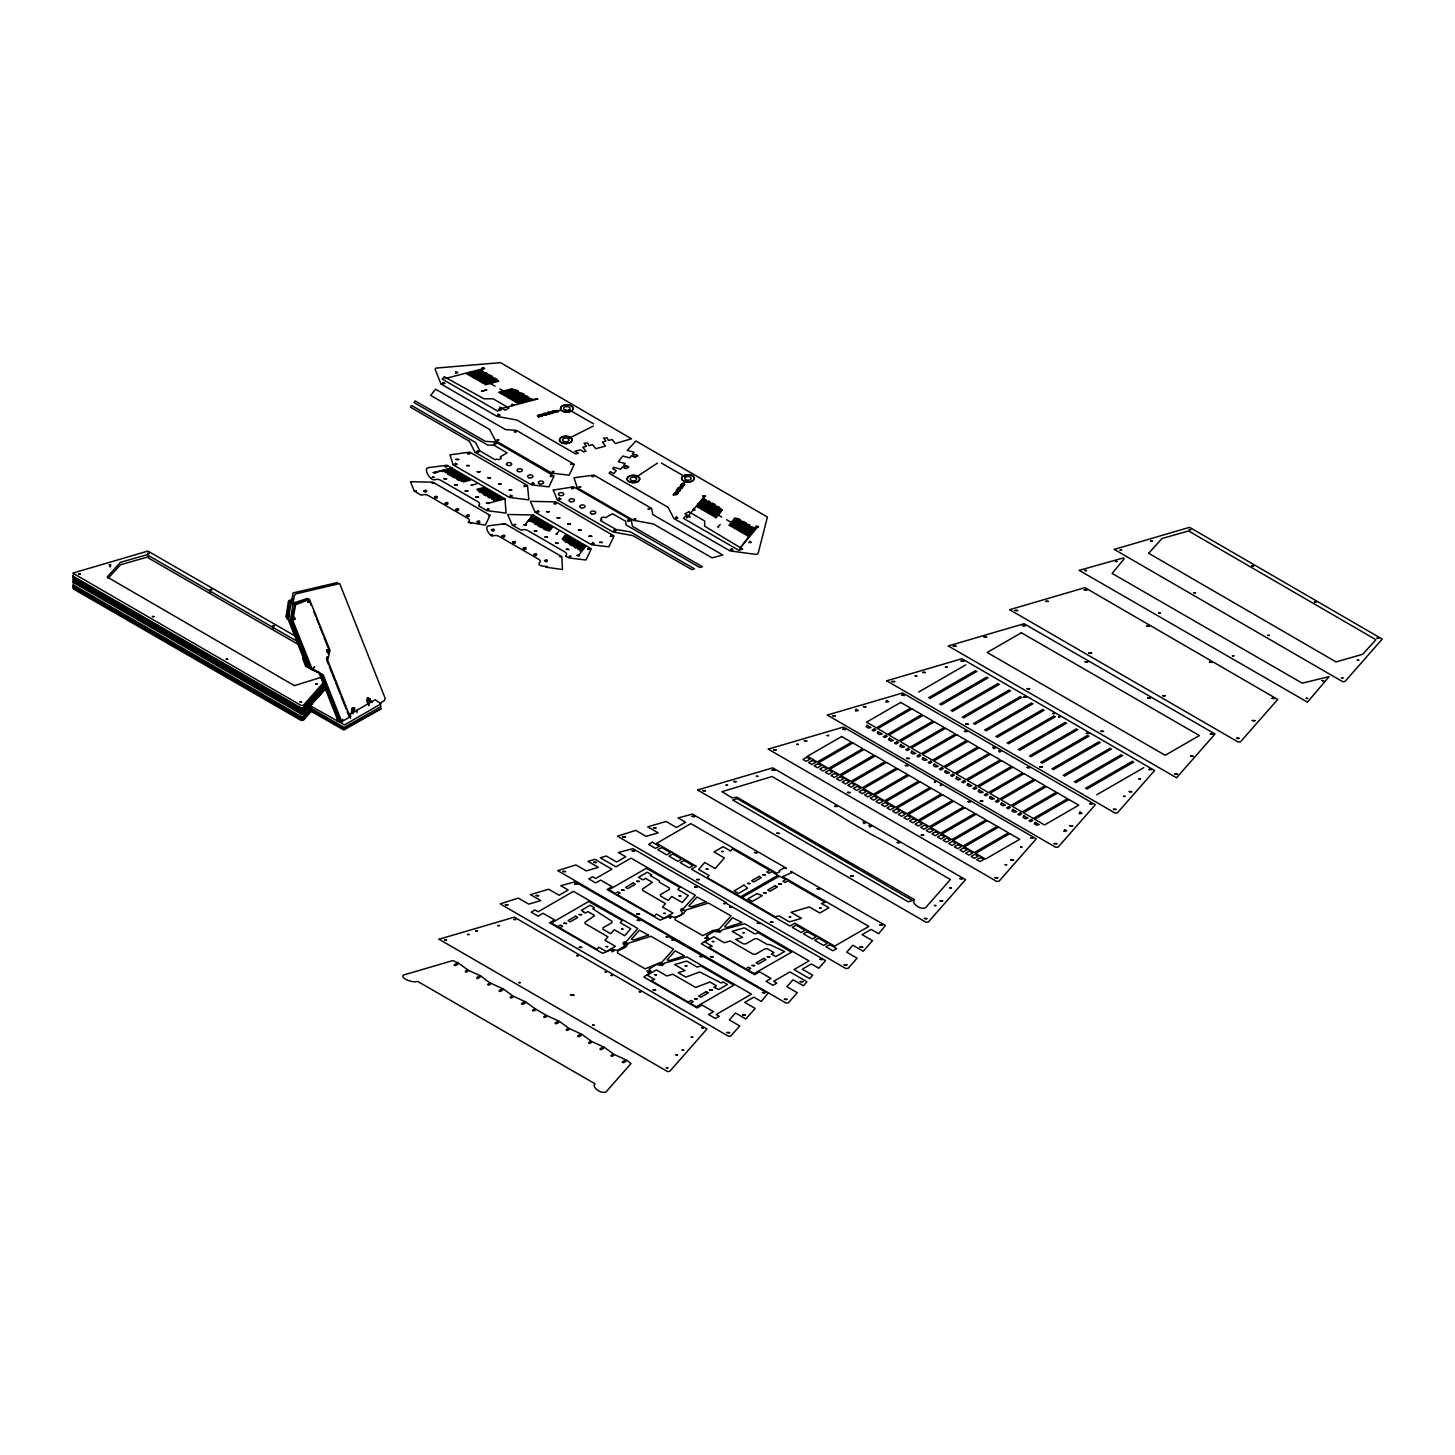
<?xml version="1.0" encoding="UTF-8"?>
<svg xmlns="http://www.w3.org/2000/svg" width="1455" height="1455" viewBox="0 0 1455 1455"><rect width="100%" height="100%" fill="white"/><g stroke="black" fill="none" stroke-linecap="round" stroke-linejoin="round"><path stroke-width="1.5" d="M73.241 575.125L72.859 576.889M484.988 979.506L490.608 983.107C484.606 984.198 489.426 986.726 491.062 983.38L503.066 988.854C495.955 990.655 499.847 993.492 503.539 989.127L513.015 996.057C507.14 997.221 511.942 999.494 513.488 996.329L525.491 1001.804C518.125 1003.786 522.6 1006.314 525.946 1002.077L535.44 1009.006C529.511 1010.061 534.185 1012.662 535.913 1009.279L546.644 1015.481C540.842 1016.499 545.17 1019.173 547.116 1015.736L559.12 1021.228C551.863 1023.12 556.083 1025.648 559.575 1021.483L569.069 1028.412C563.249 1029.449 567.741 1032.122 569.542 1028.685L581.527 1034.159C574.288 1036.051 578.563 1038.706 582 1034.432L591.494 1041.362C585.783 1042.344 590.093 1045.036 591.949 1041.635L603.952 1047.109C596.696 1049.019 600.842 1051.601 604.425 1047.382L613.901 1054.311C608.117 1055.348 612.41 1058.003 614.374 1054.566L626.377 1060.058C618.957 1062.114 623.449 1064.478 626.85 1060.313L631.015 1063.55L606.026 1091.923C600.715 1094.233 591.367 1086.94 595.004 1083.775L417.603 981.361C413.275 983.398 399.616 978.251 403.472 975.05L452.832 960.573L458.234 962.974C450.923 964.901 455.16 967.466 458.689 963.246L468.183 970.176C463.363 970.358 465.4 974.286 468.656 970.43L480.641 975.923C474.457 977.16 476.276 980.87 481.114 976.178L485.097 979.142M288.836 617.738L288.89 612.919M310.533 668.3L305.623 666.081L302.786 658.951L303.895 656.987L302.967 658.388M538.423 416.639L537.422 415.639L539.023 414.839L540.623 416.148L538.15 416.53L539.769 416.567M482.624 368.57L484.024 368.424L445.139 378.591M535.822 399.288L537.222 399.143L498.338 409.31M649.221 969.048L656.387 964.592L662.462 965.374L664.789 963.028L686.869 956.917L751.489 994.129L716.151 1014.535L719.261 1016.317L715.46 1018.518L708.549 1014.535L713.496 1011.68L702.038 1005.078L697.109 1007.933L643.801 976.996L650.149 972.613A2.692 1.564 0 0 0 649.949 970.249L649.221 969.576M706.766 935.838L713.932 931.364L720.007 932.146L722.335 929.8L744.742 923.798L809.035 960.918L793.994 969.594L809.671 978.651L812.708 975.214L802.269 969.194L811.363 963.938L818.819 968.248L825.549 960.591L726.463 903.537M673.829 494.518L674.411 493.863M537.495 415.839L539.805 415.002L539.914 416.53M287.199 616.793L306.769 666.736L316.553 671.064M555.828 534.003L557.12 534.349M286.053 616.138L288.472 601.552L292.073 599.296M288.417 617.502L293.128 592.913L337.687 582.509M72.859 576.144L73.223 578.526L301.112 710.095L303.495 709.822L323.883 686.669M684.323 483.915C686.396 485.57 680.358 485.188 681.595 484.697C688.815 485.897 678.667 482.933 683.705 483.533M289.581 602.661L290.909 600.879M290.727 603.316L291.728 601.697M544.315 414.839L544.952 413.129L542.679 413.729L543.952 415.33L546.225 414.73L544.334 414.784M288.363 601.952L289.691 600.169M292.855 604.553L294.165 602.752L307.714 598.423M326.557 658.66L327.139 656.66M328.012 653.659L328.303 652.658M288.799 615.611L288.727 616.32M681.686 484.169L682.595 483.878M681.558 485.825L682.286 486.225M529.547 521.545L532.257 518.125M534.44 517.543L531.221 521.618M535.895 517.871L532.366 522.327M534.44 524.036L538.223 519.199M537.168 524.928L540.605 520.581M541.787 521.254L538.023 526.019M539.205 526.692L542.97 521.945M544.152 522.618L540.314 527.474M541.824 527.729L545.316 523.309M546.498 523.982L543.115 528.238M548.862 525.346L545.116 530.057M546.589 530.366L550.026 526.019M547.917 530.857L551.172 526.674M549.335 531.221L552.391 527.383M556.847 533.567L558.738 531.439M562.176 538.968L565.413 534.894M563.121 539.951L566.595 535.586M564.14 540.824L567.759 536.258M570.124 537.623L566.195 542.57M568.796 543.624L572.47 538.968M573.652 539.66L569.633 544.734M570.887 545.316L574.834 540.332M572.051 545.989L575.962 540.987M573.561 546.262L577.18 541.697M578.363 542.369L574.398 547.371M579.545 543.061L575.543 548.099M577.199 548.171L580.709 543.733M579.381 549.754L583.073 545.098M584.255 545.77L580.072 551.045M586.256 545.625L578.363 555.592M679.558 488.698L677.084 489.244L680.231 490.299L677.248 490.044L680.34 490.862L678.266 489.116L680.631 489.026M680.504 488.953L678.194 487.843L679.812 488.716L677.557 488.88M673.956 494.609L673.01 494.882L676.43 494.791M681.067 485.624L681.722 486.879L683.559 485.806L680.467 484.988L680.922 485.897M680.831 487.334L681.704 488.68L682.741 487.37L679.958 486.625L678.921 487.934L680.431 487.934M685.141 481.951L683.995 483.406M678.248 491.153L679.23 490.79L678.194 492.099L676.157 490.553M676.921 493.136L677.393 492.554C681.777 493.336 672.537 490.935 676.975 492.427L676.502 493.027C672.483 492.099 679.485 494.809 677.466 492.681M704.966 499.211L698.291 507.613M699.473 508.286L706.184 499.847M700.655 508.977L707.148 500.793M701.837 509.65L708.803 500.847M703.001 510.341L709.949 501.593M704.184 511.014L710.786 502.684M712.277 502.957L705.366 511.687M706.53 512.378L713.459 503.648M708.894 513.742L715.551 505.321M710.076 514.415L716.606 506.176M718.152 506.395L711.24 515.088M712.423 515.779L719.316 507.068M713.605 516.452L720.207 508.122M714.787 517.125L721.225 508.995M721.698 517.052L698.054 503.412M718.315 526.637L720.189 524.528M726.554 519.69L751.362 534.003M734.993 517.725L728.973 525.328M730.155 526.001L736.43 518.107M732.52 527.365L739.195 518.871M733.684 528.056L740.413 519.581M734.866 528.729L741.213 520.708M742.523 521.236L736.048 529.402M737.23 530.093L744.032 521.49M738.394 530.766L745.106 522.236M740.759 532.13L747.143 524M741.941 532.803L748.688 524.291M744.287 534.167L750.562 526.183M751.98 526.619L745.469 534.84M754.799 527.401L747.815 536.204M305.35 600.479L306.205 599.405M292.892 618.32L293.746 617.266M294.601 617.338C293.219 622.504 297.438 616.393 293.746 619.539L292.892 619.466M326.975 651.931L326.975 649.658M326.647 650.367L327.575 650.385L326.775 651.567M327.902 650.912C326.829 654.023 330.722 649.567 326.684 650.221M310.697 709.385L344.162 728.737L381.137 708.712L343.835 730.028L310.461 710.968L310.461 705.875L312.37 703.711M325.411 688.815L318.463 696.745L317.172 695.981M310.697 708.076L344.162 727.409L380.664 706.73L380.664 705.42M323.883 682.068L303.495 705.22L301.112 705.475L72.768 573.106L147.901 551.081L295.674 636.344M303.404 707.857L323.883 684.523M325.247 683.814L302.185 708.876M323.883 687.997L303.495 711.149L301.112 711.404L73.223 579.836L73.478 578.399M325.247 687.76L303.495 712.459L301.112 712.714L73.005 581.309L73.478 579.727M303.549 713.732L326.193 687.997M310.17 708.676L303.458 716.278L300.967 716.424L73.223 584.928L73.478 583.491M310.17 709.985L303.349 717.679L301.112 717.806L73.223 586.256L73.478 584.819M303.458 718.915L310.333 711.113M311.679 710.895L303.495 720.189L301.04 720.407L73.223 588.875L73.478 587.438M1176.549 777.734L1215.052 733.993L1024.047 623.722L948.278 645.947M1307.499 702.147L1329.088 676.611L1302.243 683.177L1112.129 573.434L1124.042 559.047L1123.533 557.92L1079.21 570.342M108.125 578.308L120.529 564.74L147.064 557.192L298.966 644.874M322.173 677.012L294.401 685.651L107.161 576.998L120.474 562.303L147.064 554.737L297.02 641.291M718.552 527.456L717.879 526.819M570.505 994.511L573.87 995.02M573.852 995.347L570.505 994.802M779.207 870.763L783.99 867.998L786.428 868.526M779.789 871.727L776.661 873.145L690.816 823.603L656.623 843.336L696.327 866.271L691.398 869.126L789.992 926.053L794.939 923.198L834.643 946.132L868.853 926.38L782.99 876.801M782.954 876.474L791.938 872.6M790.811 871.309L885.368 925.471L878.638 933.728L871.163 929.418L862.088 934.656L872.509 940.676L863.215 951.243L852.812 945.241L846.719 952.207L857.104 958.19L848.01 968.43L845.773 968.484L617.484 836.207L635.726 830.387L646.093 836.37L658.169 832.842L647.766 826.84L666.063 821.475L676.484 827.495L685.56 822.257L678.103 817.946L692.398 814.073L786.428 868.235M482.805 391.359L481.496 391.122L482.624 390.795M472.329 485.406L471.002 485.224L472.129 484.861M555.319 410.856L554.246 410.801M553.391 411.51L553.627 410.619L555.046 412.402L553.718 411.929M553.246 411.092L554.919 412.383M318.59 671.428L317.681 671.755M272.74 627.814L272.812 628.869M659.279 963.101L645.092 968.83L617.648 953.08C615.847 949.06 626.887 949.169 627.214 944.604A2.619 1.51 0 0 0 628.305 943.258L650.912 936.256L673.519 949.151L661.679 962.483A2.619 1.51 0 0 0 659.552 962.919M716.751 929.927L713.023 930.454L702.783 935.638L675.193 919.851C673.174 916.304 684.414 915.904 684.759 911.376A2.619 1.51 0 0 0 685.851 910.048L708.458 903.028L731.065 915.923L719.116 929.254A2.619 1.51 0 0 0 717.097 929.69M380.664 708.039L380.664 706.73M635.544 477.549L657.442 463.127M210.211 591.621L210.211 592.712M557.138 411.783L558.556 411.71L556.519 410.437M367.388 697.909L369.952 698.891L369.388 700.983L367.26 699.746L367.26 701.837L369.388 703.056L375.117 699.746L381.101 703.802L344.489 724.936L310.461 705.875M369.952 698.891L367.478 699.418L367.478 704.165L354.183 711.841L352.055 710.604L352.401 708.312M367.26 699.746L369.952 700.655M337.342 721.571L337.76 718.861M352.055 708.53L354.183 709.749L354.747 707.676L352.274 708.203L351.51 711.095M379.682 703.347L384.411 700.582L385.211 698.382L339.706 583.546L295.601 593.949L294.292 595.732L290.582 619.43L310.042 668.554L320.955 673.61L339.688 720.898M918.687 692.034L965.756 664.862M928.581 697.745L975.632 670.573M929.909 698.509L976.96 671.337M939.785 704.202L986.836 677.048M941.112 704.984L988.163 677.812M950.988 710.677L998.057 683.523M952.334 711.44L999.385 684.287M962.21 717.151L1009.261 689.979M963.537 717.915L1010.588 690.761M973.413 723.626L1020.464 696.454M974.741 724.39L1021.792 697.236M984.617 730.101L1031.686 702.929M985.963 730.865L1033.014 703.693M995.838 736.576L1042.889 709.403M997.166 737.339L1044.217 710.167M1007.042 743.05L1054.093 715.878M1008.37 743.814L1055.421 716.642M1018.264 749.507L1065.315 722.353M1019.591 750.289L1066.642 723.117M1029.467 755.982L1076.518 728.828M1030.795 756.745L1077.846 729.592M1040.671 762.456L1087.722 735.284M1041.998 763.22L1089.049 736.066M1051.892 768.931L1098.943 741.759M1053.22 769.695L1100.271 742.523M1063.096 775.406L1110.147 748.234M1064.423 776.17L1111.475 748.998M1074.299 781.881L1121.35 754.708M1075.627 782.644L1122.696 755.472M1085.521 788.337L1132.572 761.183M1086.849 789.119L1133.9 761.947M1096.724 794.812L1143.775 767.658M287.381 619.303L286.089 616.756M568.214 438.683L593.294 426.079M303.058 708.039L301.44 708.13M684.014 485.133L682.359 485.188M676.411 494.245L677.484 493.936M292.419 600.242L289.563 602.352L287.326 617.538M351.401 713.587L353.11 713.678M682.559 483.533L683.468 483.587M542.133 415.148L541.806 414.73M467.873 374.59L482.06 370.843M469.056 375.263L483.315 371.498M470.238 375.954L484.024 372.298M486.279 372.698L471.42 376.627M472.584 377.3L487.316 373.389M474.948 378.664L489.68 374.772M476.131 379.337L490.844 375.463M492.19 376.081L477.295 380.028M492.645 376.954L478.477 380.701M493.536 377.718L479.659 381.392M496.682 378.864L482.005 382.738M497.228 379.719L483.187 383.429M498.065 380.483L484.37 384.102M495.064 386.212L470.274 371.898M483.151 390.813L486.879 389.831L483.224 390.922M499.829 388.958L523.673 402.562M513.833 389.267L499.738 392.977M515.343 389.849L500.92 393.668M518.344 391.031L503.266 395.014M518.726 391.922L504.449 395.705M520.181 392.541L505.631 396.378M523.109 393.741L507.977 397.742M510.341 399.107L524.764 395.287M511.523 399.779L526.637 395.76M512.687 400.452L527.947 396.433M513.87 401.144L528.056 397.397M529.693 397.943L515.052 401.816M517.398 403.181L533.003 399.034M541.496 414.384L540.405 414.62L541.697 416.385L543.188 414.911L540.278 414.602L541.787 416.257M544.843 413.656L543.552 413.893L545.279 414.22M546.152 413.275L546.662 415.075L546.425 413.82L549.081 414.439L547.662 412.656L548.044 414.093L546.152 413.329L547.662 413.838M551.481 411.856L549.208 412.456L552.009 413.656L551.063 412.474M558.156 410.765L560.666 410.092M544.024 415.202L545.88 414.711M451.832 468.019L434.572 472.566L451.959 468.092M442.484 471.602L451.614 469.201M444.721 472.002L452.741 469.856M445.83 472.711L453.96 470.547M447.467 473.257L455.142 471.238M447.576 474.221L456.324 471.911M450.759 475.367L458.634 473.257M451.232 476.24L459.853 473.948M452.414 476.913L461.035 474.639M453.414 477.64L462.199 475.312M455.324 478.131L463.381 476.003M457.161 479.623L465.709 477.331M458.361 480.296L466.91 478.04M460.18 480.805L468.092 478.713M461.69 481.405L469.274 479.386M463.399 481.932L470.456 480.077M472.657 484.897L476.476 484.006M476.822 489.353L483.424 487.57M477.458 490.171L484.642 488.262M478.295 490.935L485.825 488.953M478.84 491.79L487.007 489.626M480.005 492.463L488.189 490.317M481.969 492.936L489.317 490.972M490.535 491.663L482.878 493.7M483.315 494.573L491.717 492.354M485.843 495.882L494.063 493.718M487.716 496.373L495.246 494.391M488.171 497.246L496.391 495.046M489.244 497.956L497.592 495.755M491.499 498.356L498.774 496.428M493.572 500.775L499.502 499.211M478.713 505.94L487.025 510.65L506.067 513.106L505.012 498.829L487.843 503.394M538.441 415.021L540.46 415.457M556.028 410.71L554.1 410.728L556.137 412.256M149.083 556.738L147.61 556.574M109.598 566.704L110.653 566.704M539.496 416.676L538.623 416.73M315.426 670.409L311.115 668.573M301.531 708.821L73.096 577.035M674.229 493.572L677.775 493.318M635.126 454.542L637.072 455.051M634.78 454.96L632.47 454.342L634.144 452.232L627.196 450.395L635.871 441.01L767.44 517.052L758.037 553.664L756.418 554.464L730.064 550.918L674.101 518.617M636.744 455.47L637.745 455.742L635.617 456.888M633.671 456.379L631.343 455.761L629.669 457.87L622.74 456.033L618.266 461.69L625.195 463.508L623.522 465.636L625.832 466.237M633.325 456.797L635.289 457.307M626.177 465.818L628.124 466.346M627.796 466.764L628.796 467.019L626.668 468.164M624.722 467.655L622.394 467.037L620.721 469.165L613.792 467.328L612.755 468.637L616.229 470.656L613.846 473.657L610.354 471.638L609.099 473.239L667.99 507.268M624.395 468.074L626.341 468.601M680.54 485.115L683.341 485.861M678.248 487.916L680.849 488.607M677.303 489.189L679.994 489.899M674.447 493.19L677.303 493.954M686.633 517.962L704.747 495.846L703.656 496.228M546.171 566.959C551.809 565.922 537.15 567.341 539.059 563.194A4.874 2.819 0 0 0 538.841 559.357L498.938 536.313A4.874 2.819 0 0 0 492.263 536.186C489.135 535.167 484.206 527.019 488.316 525.837L504.958 523.745L561.848 556.683L562.467 569.542L545.934 567.177M293.255 619.102L294.237 617.702M301.112 708.021L72.95 576.162M301.112 719.134L303.349 718.988L301.04 719.097L73.096 587.493M316.99 671.464L318.881 672.501L338.069 720.952M321.846 674.047L340.888 721.698M308.205 667.609L288.436 618.12M312.552 670.137L292.801 620.43L295.601 604.771L309.406 599.351L330.03 650.349L327.648 660.188L350.637 718.261M300.967 713.969L303.404 713.859L300.967 713.969L73.096 582.4M1079.446 570.524L1307.208 702.001M569.105 409.801L593.44 423.787M661.334 463.036L685.669 477.04M522.054 392.996L506.813 397.051M749.871 524.891L743.105 533.494M495.482 378.154L480.841 382.065M753.09 527.328L746.651 535.531M498.665 381.283L485.552 384.793M512.087 388.703L498.556 392.304M948.514 646.111L1176.258 777.607M568.905 536.913L565.031 541.878M500.484 497.937L493.463 499.811M565.74 556.192L569.051 557.974L585.929 559.993L591.348 548.826L533.148 514.997L525 524.837L533.021 514.961L507.65 514.506L512.324 525.2M791.938 872.291L790.811 871.6M293.455 617.829L294.601 618.484M726.627 902.755L632.925 848.683L618.302 852.485L625.759 856.795L616.665 862.033L606.244 856.013L600.278 857.759L615.956 866.816L631.015 858.123L695.363 895.316L683.395 908.629A2.619 1.51 0 0 0 680.758 909.63A2.619 1.51 0 0 0 681.704 911.376C684.65 914.904 674.356 918.341 672.319 916.777A2.619 1.51 0 0 0 668.354 916.595L660.152 920.142L607.117 889.532L612.064 886.677L600.606 880.057L595.677 882.912L588.784 878.929L592.567 876.747L595.677 878.529L611.9 869.162L594.895 859.341L587.966 861.378L598.351 867.38L586.292 870.908L575.907 864.907L557.702 870.636L786.027 1003.059L788.374 1002.841L797.285 992.728L786.9 986.726L793.011 979.761L803.415 985.763L806.943 981.761L789.938 971.94L773.696 981.307L776.806 983.107L773.005 985.29L766.094 981.307L771.041 978.469L759.583 971.849L754.654 974.704L701.346 943.768L707.694 939.403A2.692 1.564 0 0 0 707.494 937.02L706.766 936.293M367.26 698L369.388 699.218M370.898 700.655L372.225 702.201M352.619 708.203L354.747 709.422M651.986 882.13L645.493 878.384L642.928 879.857L638.509 877.31L647.257 872.254L651.676 874.801L650.33 875.583L659.261 880.73L659.261 882.148L669.446 888.023L669.446 889.423L660.479 894.607L660.479 896.007L668.245 900.481L671.755 896.462L682.195 902.5L688.306 895.534L677.866 889.496L679.758 887.332L646.384 868.271L609.099 889.696L615.101 893.461L617.993 891.788L620.121 893.024L617.229 894.68L654.477 916.195L656.387 914.013L663.844 918.323L672.938 913.067L662.498 907.047L665.517 903.591L642.601 890.369L642.601 888.95L651.986 882.621M337.342 719.116L341.743 721.644L350.873 716.387L348.582 715.06L352.274 712.932C350.528 707.839 355.82 713.823 351.055 712.204M669.082 935.983L575.034 881.821L560.757 885.695L568.214 890.005L559.12 895.262L548.699 889.241L530.42 894.607L540.805 900.609L528.747 904.137L518.362 898.135L500.156 903.864L728.355 1036.196L730.646 1036.196L739.74 1025.939L729.355 1019.955L735.466 1012.989L745.869 1018.991L755.163 1008.424L744.724 1002.404L753.817 997.166L761.274 1001.476L768.04 993.292L668.918 936.747M594.44 915.359L587.947 911.594L585.383 913.085L583.255 911.849M583.673 911.612L581.382 910.303L590.148 905.228L594.549 907.775L592.785 908.793L611.9 921.251L611.9 922.652L602.934 927.817L602.934 929.236L610.7 933.71L614.21 929.69L624.65 935.729L630.761 928.763L620.321 922.725L622.213 920.542L588.675 901.482L551.554 922.907L557.556 926.671L560.448 925.016L562.576 926.235L559.684 927.908L596.932 949.406L598.842 947.241L606.317 951.552L615.392 946.296L604.953 940.276L607.972 936.82L585.056 923.579L585.056 922.179L594.44 915.85M716.406 988.236L718.679 989.564L727.445 984.508L723.026 981.961L721.262 982.98L699.71 971.94L685.887 977.123L678.139 972.631L685.087 970.612L674.629 964.574L686.705 961.064L697.145 967.084L700.928 965.993L733.884 985.162L696.345 1006.715L690.307 1003.313L693.18 1001.64L691.052 1000.422L688.179 1002.077L650.931 980.579L654.695 979.488L647.239 975.177L656.314 969.921L666.772 975.959L672.737 974.213L695.654 987.454L709.913 982.016L716.424 985.781L713.859 987.254L715.987 988.491M414.493 491.263L421.386 495.264A4.874 2.819 0 0 1 428.043 495.391L467.964 518.435A4.874 2.819 0 0 1 468.164 522.272L485.388 525.128L490.026 515.343L488.425 515.67L489.935 515.252L432.863 482.169L410.474 481.714L414.238 490.99M469.219 441.138L410.328 407.109L411.601 405.527L475.494 442.411L479.877 450.832L495.155 459.798L496.482 459.034A2.692 1.546 0 0 0 500.32 459.053A2.692 1.546 0 0 0 500.284 456.834L507.086 452.905L494.009 445.23L487.661 445.048L413.984 402.508L415.239 400.925L485.261 441.338L496.082 442.065L554.046 476.04L548.917 486.861L531.548 484.879L475.239 452.414M489.535 429.407L430.662 395.378L435.554 389.194L505.576 429.607L516.398 430.334L574.361 464.363L569.105 475.185L551.863 473.148L495.555 440.683M512.542 525.455L521.254 530.147A4.874 2.819 0 0 1 527.565 530.42L565.195 552.154A4.874 2.819 0 0 1 565.686 555.792M441.047 384.029L497.137 416.439L516.998 420.059L575.744 453.978L578.49 453.251L574.998 451.232L580.218 449.85L583.71 451.868L585.983 451.268L582.8 447.267L586.456 446.285L584.055 443.248L587.693 442.993L588.911 445.648L592.567 444.684L595.75 448.686L605.516 446.103L602.352 442.102L606.008 441.138L603.589 438.082L607.226 437.828L608.445 440.483L612.119 439.519L615.301 443.52L631.525 438.792L500.484 362.641L435.809 368.115L435.063 369.061L440.883 383.774M535.258 512.306L591.585 544.788L608.827 546.825L614.065 536.004L555.81 501.848L530.384 501.375L535.058 512.069M505.031 498.847L446.958 465.236L427.988 467.692C423.405 469.092 429.752 479.914 434.227 479.895A4.874 2.819 0 0 1 440.538 480.186L478.149 501.902A4.874 2.819 0 0 1 478.659 505.54M577.326 487.843L633.471 520.326L653.331 523.946L712.077 557.847L722.789 555.01L652.768 514.597L651.622 508.413L593.876 475.076L574.034 477.767L577.217 487.661M553.173 411.092L551.572 411.492L552.773 413.002L554.319 412.529M548.426 412.092L549.735 413.747L548.08 412.474M453.196 464.854L509.414 497.41L528.874 499.883L527.528 485.479L469.783 452.141L449.941 454.833L453.142 464.727M668.172 507.486L673.792 518.289M489.735 429.643L495.355 440.429M469.401 441.374L475.021 452.159M311.37 605.407L308.405 598.696L294.892 603.661L291.709 620.012L311.188 669.209L323.246 674.938L342.016 722.353M313.88 611.737L315.535 615.956M316.372 618.066L318.881 624.395M319.718 626.505L323.046 634.944M323.883 637.035L328.903 649.694M326.538 659.624L328.612 664.844M329.303 666.572L332.067 673.574M332.74 675.265L334.832 680.54M335.523 682.286L340.361 694.49M340.997 696.145L343.58 702.638M343.798 703.22L345.181 706.712M345.599 707.73L346.09 709.003M347.108 711.55L347.818 713.368M348.272 714.496L349.218 716.879M342.525 719.207L342.962 720.316M303.95 659.679L304.113 659.042A4.874 2.819 -60 0 0 305.041 657.642M369.388 700.983L369.388 703.056M367.824 697.673L367.824 699.418M357.039 710.186L357.039 712.659M354.183 709.749L354.183 711.841M288.472 615.774L288.472 616.92M630.779 475.676A6.311 3.638 0 0 1 639.727 479.095A6.366 3.674 0 0 1 630.415 482.223A6.366 3.674 0 0 1 629.742 475.985A6.311 3.638 0 0 0 630.433 482.205A6.311 3.638 0 0 0 639.727 479.095A6.366 3.674 0 0 0 630.743 475.639M570.978 442.065A6.366 3.674 0 0 1 560.175 441.665A6.366 3.674 0 0 1 565.595 436.264A6.366 3.674 0 0 1 571.56 441.483A6.311 3.638 0 0 0 565.595 436.282A6.311 3.638 0 0 0 560.211 441.647A6.311 3.638 0 0 0 570.924 442.047M423.896 491.081C427.37 494.573 427.661 487.898 423.914 490.99M434.536 497.228C438.046 500.702 438.446 493.954 434.554 497.137M445.175 503.375C448.267 506.958 449.504 500.138 445.194 503.285M455.815 509.523C458.907 513.088 460.089 506.285 455.833 509.414M466.455 515.652C470.001 519.108 470.329 512.415 466.473 515.561M477.095 521.799C481.059 525.164 480.368 518.58 477.113 521.708M553.282 490.099L557.229 499.774L613.082 532.021L632.943 535.64L691.743 569.578L694.508 568.85L630.615 531.966L616.029 529.438L600.479 520.617L601.806 519.853A2.692 1.546 0 0 1 601.77 517.634A2.692 1.546 0 0 1 605.607 517.653L612.428 513.724L625.723 521.272L626.032 524.928L699.728 567.468L702.474 566.759L632.452 526.328L631.215 520.072L573.634 486.843L553.282 490.099M72.75 586.874L73.478 586.129L72.768 586.765M72.75 581.782L72.768 581.673M439.064 939.275L667.59 1071.589L669.864 1071.226L707.003 1028.921L514.324 917.159L439.083 939.221M648.53 935.056L633.707 939.985L631.361 939.221L639.436 930.254L648.53 935.11M684.232 955.68L675.156 950.861L667.099 959.918L669.318 960.627L684.214 955.826M697.6 790.01L926.126 922.325L928.399 921.961L965.538 879.657L772.75 767.858L697.618 789.956M706.075 901.827L691.143 906.792L688.906 906.01L696.981 897.026L706.075 901.882M722.135 791.72L731.974 797.813L737.067 797.267L914.468 899.681C910.721 902.937 920.197 910.102 925.489 907.829L950.424 879.511C924.598 864.779 897.626 847.974 871.472 834.479L849.756 821.948C825.203 806.197 797.558 791.356 772.059 776.534L722.153 791.611M741.777 922.452L732.611 917.668L724.645 926.708L726.845 927.417L741.759 922.615M768.313 749.18L996.821 881.494L999.112 881.13L1036.251 838.826L843.464 727.045L768.313 749.125M827.386 715.078L1055.893 847.392L1058.185 847.028L1095.324 804.724L902.646 692.98L827.386 715.023M886.677 680.831L1115.203 813.163L1117.476 812.781L1154.615 770.495L961.937 658.733L886.695 680.794M1009.77 609.772L1238.278 742.105L1240.569 741.723L1277.708 699.437L1084.921 587.638L1009.788 609.663M1114.294 549.426L1342.801 681.758L1345.093 681.376L1382.232 639.091L1189.553 527.328L1114.294 549.372M702.638 495.828L705.42 495.937L702.656 495.755M755.854 526.546L758.619 526.655L755.854 526.455M624.832 945.823L617.866 950.206L614.847 950.042A2.619 1.51 0 0 0 610.809 949.824L602.606 953.352L549.572 922.743L554.519 919.906L543.061 913.285L538.132 916.141L531.239 912.158L535.04 909.957L538.132 911.758L573.47 891.351L637.817 928.526L625.977 941.858A2.619 1.51 0 0 0 623.213 942.858A2.619 1.51 0 0 0 624.159 944.604L624.832 945.823M307.878 602.134L309.006 601.206L307.878 602.134M313.498 667.863L314.589 666.899L313.498 667.863M757.946 526.601L739.649 548.644L756.582 526.437L757.946 526.601M78.606 573.925L80.225 573.979L78.606 573.925M109.325 564.831L110.926 564.922L109.38 564.686M147.755 553.427L149.356 553.537L147.792 553.337M152.429 616.556L154.03 616.593L152.429 616.556M210.357 589.584L211.957 589.675L210.393 589.493M226.234 659.17L227.853 659.224L226.253 659.115M272.958 625.723L274.559 625.814L272.994 625.632M300.057 701.783L301.676 701.837L300.076 701.746M315.826 684.05L317.445 684.105L315.844 684.014M414.73 490.826L416.439 490.935L414.766 490.735M432.299 477.24L434.008 477.295L432.299 477.24M431.953 482.787L433.663 482.842L431.953 482.787M433.263 472.548L435.954 472.62L433.263 472.548M443.902 478.677L446.594 478.768L443.902 478.677M445.012 466.6L446.74 466.655L445.012 466.6M455.997 459.416L458.689 459.489L455.997 459.416M454.542 484.824L457.234 484.915L454.542 484.824M466.637 465.564L469.328 465.636L466.637 465.564M465.182 490.972L467.873 491.044L465.182 490.972M469.838 522.636L471.547 522.691L469.838 522.6M477.276 471.693L479.968 471.784L477.276 471.693M475.821 497.119L478.513 497.192L475.821 497.119M444.921 939.985L446.54 940.021L444.921 939.985M487.916 477.84L490.608 477.931L487.952 477.767M486.461 503.248L489.153 503.339L486.461 503.248M487.407 509.05L489.116 509.159L487.443 508.959M497.264 439.774L498.974 439.883L497.301 439.683M490.699 534.694L492.408 534.731L490.717 534.64M498.574 483.988L501.248 484.06L498.592 483.915M501.302 499.101L503.03 499.156L501.32 499.065M503.43 524.055L505.14 524.109L503.43 524.018M467.546 934.474L469.147 934.565L467.582 934.365M509.214 490.135L511.887 490.208L509.232 490.044M514.488 431.753L516.198 431.844L514.524 431.644M475.639 930.873L477.258 930.927L475.639 930.873M514.233 524.546L515.943 524.6L514.252 524.491M523.745 524.782L526.419 524.946L523.8 524.618M531.457 516.507L533.167 516.616L531.493 516.416M497.937 925.598L499.538 925.635L497.937 925.544M534.385 530.911L537.059 531.075L534.44 530.766M505.449 904.701L508.122 904.774L505.467 904.61M546.48 511.651L549.153 511.724L546.48 511.651M545.025 537.059L547.698 537.15L545.043 536.986M552.373 471.584L554.082 471.693L552.409 471.493M514.07 919.487L515.688 919.524L514.088 919.433M557.12 517.798L559.793 517.871L557.12 517.798M555.664 543.206L558.338 543.37L555.719 543.042M518.744 982.598L520.344 982.689L518.78 982.507M559.72 556.556L561.43 556.665L559.757 556.465M570.778 464.236L572.488 464.345L570.815 464.145M567.759 523.927L570.433 524.018L567.759 523.927M566.304 549.353L568.978 549.517L566.359 549.19M536.168 895.589L538.841 895.68L536.186 895.516M569.342 556.356L571.051 556.465L569.378 556.265M579.126 487.043L580.836 487.134L579.163 486.934M578.399 530.075L581.072 530.166L578.399 530.075M576.944 555.483L579.617 555.646L576.998 555.337M591.839 476.403L593.567 476.458L591.839 476.403M587.747 549.008L589.457 549.062L587.765 548.971M589.039 536.222L591.712 536.295L589.039 536.222M562.994 871.472L565.668 871.563L563.012 871.4M563.976 923.361L566.65 923.507L564.031 923.198M599.678 542.369L602.352 542.442L599.678 542.369M574.598 884.204L577.271 884.276L574.598 884.204M579.181 914.577L581.855 914.668L579.199 914.504M576.671 955.626L578.29 955.717L576.707 955.535M579.272 947.314L581.945 947.387L579.29 947.241M593.713 862.36L596.386 862.524L593.767 862.215M634.235 518.853L635.944 518.908L634.235 518.798M592.567 1025.211L594.167 1025.266L592.567 1025.211M606.171 946.623L607.772 946.678L606.171 946.587M605.171 972.013L606.499 972.086L605.225 971.885M648.13 508.904L649.858 508.959L648.13 508.904M622.813 836.952L625.486 837.025L622.813 836.952M611.064 975.414L612.391 975.487L611.136 975.25M621.521 890.133L624.195 890.296L621.576 889.969M621.54 929.09L623.14 929.145L621.54 929.036M632.143 850.975L634.817 851.048L632.161 850.902M636.726 881.348L639.4 881.439L636.726 881.348M636.817 914.086L639.491 914.177L636.817 914.086M637.199 920.342L639.873 920.506L637.254 920.178M653.513 827.84L656.187 828.004L653.568 827.677M639.291 991.764L640.891 991.874L639.309 991.673M653.077 989.927L655.75 990.091L653.131 989.782M654.859 974.741L656.46 974.795L654.859 974.741M663.716 913.413L665.317 913.449L663.716 913.358M666.226 936.747L667.572 936.802L666.226 936.747M669.336 917.614L671.064 917.668L669.355 917.559M672.119 940.148L673.447 940.239L672.137 940.076M679.085 895.862L680.685 895.916L679.085 895.862M666.372 1067.825L667.99 1067.934L666.408 1067.734M682.377 910.084L684.086 910.139L682.395 910.048M691.943 816.437L694.617 816.601L691.998 816.291M675.938 1054.766L677.539 1054.82L675.938 1054.766M685.25 965.865L686.851 965.92L685.25 965.865M702.929 790.683L705.602 790.756L702.947 790.611M694.744 887.114L697.418 887.204L694.763 887.041M696.618 879.566L699.309 879.638L696.636 879.475M682.159 1050.092L683.759 1050.201L682.195 1050.001M691.307 1037.233L692.907 1037.324L691.325 1037.142M694.581 998.767L697.272 998.839L694.599 998.676M706.257 869.035L707.876 869.072L706.257 869.035M699.8 956.481L702.474 956.644L699.855 956.335M705.057 938.239L706.766 938.329L705.093 938.129M701.892 1027.921L703.493 1028.012L701.928 1027.812M710.622 956.717L713.296 956.863L710.677 956.553M726.081 785.209L727.7 785.245L726.1 785.154M712.404 941.512L714.005 941.621L712.441 941.421M721.625 851.484L723.226 851.539L721.644 851.448M709.785 989.982L712.459 990.073L709.785 989.982M718.079 930.709L719.807 930.764L718.097 930.654M733.647 781.571L736.321 781.662L733.666 781.499M732.956 800.105L908.229 901.791L912.412 900.536L737.23 798.668L733.029 799.923M723.772 903.537L725.099 903.61L723.826 903.41M729.664 906.938L730.992 906.974L729.664 906.938M726.9 1032.559L729.573 1032.632L726.9 1032.559M742.159 897.389L775.188 916.941L778.971 915.832L789.41 921.87L801.487 918.341L791.029 912.321L809.344 906.956L819.802 912.994L828.877 907.756L821.42 903.446L825.185 902.336L787.937 880.839L785.063 882.512L782.936 881.275L785.809 879.602L779.298 876.146L742.159 897.389M756.473 776.333L758.073 776.37L756.473 776.279M742.778 932.655L744.396 932.746L742.814 932.564M747.543 883.476L750.234 883.549L747.561 883.403M754.545 852.594L757.218 852.757L754.599 852.43M742.668 1014.826L745.36 1014.899L742.668 1014.826M752.126 965.538L754.818 965.611L752.144 965.465M757.346 923.27L760.019 923.343L757.364 923.179M773.642 749.871L776.315 750.016L773.696 749.707M762.747 874.71L765.421 874.855L762.802 874.546M772.078 770.186L774.751 770.259L772.078 770.186M763.657 892.77L766.33 892.861L763.675 892.697M762.402 992.637L765.075 992.783L762.456 992.474M776.752 833.297L779.425 833.46L776.806 833.151M767.331 956.753L770.004 956.917L767.385 956.608M770.441 922.179L773.114 922.343L770.495 922.015M777.843 875.401L740.722 896.735L707.166 877.674L709.076 875.492L698.636 869.453L704.729 862.488L715.187 868.526L724.445 857.941L714.005 851.921L723.08 846.664L730.556 850.975L732.465 848.811L769.695 870.308L766.821 871.981L768.949 873.2L771.823 871.545L777.843 875.492M778.862 884.003L781.535 884.167L778.916 883.84M796.794 744.378L798.395 744.433L796.794 744.342M804.342 740.759L807.016 740.922L804.415 740.595M789.265 916.959L790.865 917.05L789.301 916.868M784.445 999.33L787.119 999.403L784.445 999.33M791.502 952.225L754.199 973.54L747.852 970.085L750.725 968.43L748.598 967.193L745.724 968.866L708.476 947.369L712.241 946.259L704.784 941.949L713.859 936.711L724.317 942.731L730.283 940.985L753.199 954.225L755.636 954.225L765.021 948.805L767.458 948.805L773.969 952.552L771.405 954.025L775.806 956.59L784.554 951.534L769.877 944.604L767.44 944.604L757.255 938.711L754.836 938.711L745.869 943.895L743.432 943.895L735.684 939.421L742.632 937.384L732.174 931.364L744.251 927.835L754.69 933.855L758.455 932.764L791.502 952.225M800.214 981.598L802.905 981.67L800.214 981.598M827.168 735.502L828.786 735.557L827.186 735.466M817.164 888.732L819.838 888.805L817.183 888.659M832.697 715.751L835.37 715.915L832.751 715.605M819.656 908.084L821.257 908.175L819.692 907.993M819.947 959.409L822.639 959.482L819.965 959.336M834.679 806.325L837.352 806.416L834.679 806.325M842.772 729.355L845.446 729.519L842.827 729.21M847.447 792.484L850.138 792.557L847.447 792.484M863.415 706.657L866.089 706.821L863.47 706.493M850.557 875.91L853.248 876.001L850.557 875.91M844.264 964.792L846.937 964.883L844.264 964.792M860.032 947.06L862.706 947.15L860.032 947.06M892.006 681.522L894.68 681.595L892.006 681.522M879.766 924.871L882.439 925.034L879.82 924.725M901.845 695.254L904.519 695.417L901.9 695.108M897.28 842.481L899.972 842.554L897.28 842.481M905.392 765.512L908.066 765.585L905.392 765.512M906.52 758.382L909.193 758.455L906.52 758.382M915.159 676.029L916.777 676.084L915.159 676.029M922.725 672.41L925.398 672.501L922.725 672.41M921.27 835.097L923.943 835.17L921.288 835.025M934.401 781.917L935.747 782.008L934.437 781.844M945.55 667.172L947.15 667.208L945.55 667.172M924.38 918.542L927.053 918.705L924.434 918.378M940.294 785.318L941.64 785.391L940.33 785.245M953.352 646.093L956.044 646.184L953.352 646.093M934.474 905.501L936.074 905.556L934.474 905.465M961.155 661.025L963.828 661.097L961.155 661.025M940.148 900.809L942.84 900.881L940.185 900.718M949.842 887.968L951.443 888.023L949.842 887.914M964.447 731.41L967.139 731.483L964.465 731.319M965.829 724.135L968.503 724.226L965.847 724.063M959.882 878.62L962.573 878.693L959.882 878.62M967.993 801.65L970.667 801.723L968.012 801.578M984.071 636.999L986.763 637.072L984.089 636.908M980.343 800.996L983.016 801.159L980.397 800.832M1015.099 610.463L1017.773 610.536L1015.117 610.373M995.093 877.711L997.766 877.802L995.093 877.711M1022.501 625.595L1025.175 625.686L1022.501 625.595M1005.169 864.688L1006.787 864.743L1005.187 864.634M1023.756 697.163L1026.43 697.236L1023.756 697.163M1010.861 859.978L1013.535 860.069L1010.861 859.978M1027.175 688.724L1029.849 688.87L1027.23 688.561M1027.048 767.549L1029.74 767.622L1027.085 767.476M1020.537 847.156L1022.138 847.246L1020.573 847.046M1045.799 601.351L1048.491 601.424L1045.836 601.279M1030.595 837.789L1033.268 837.88L1030.613 837.716M1039.634 766.749L1042.326 766.84L1039.634 766.749M1052.783 713.568L1054.129 713.623L1052.802 713.532M1058.676 716.969L1060.004 717.024L1058.676 716.933M1054.148 843.609L1056.839 843.7L1054.148 843.609M1084.848 570.524L1086.448 570.578L1084.848 570.524M1084.23 589.966L1086.921 590.039L1084.248 589.875M1069.934 825.876L1072.608 825.967L1069.934 825.876M1085.103 661.752L1087.794 661.825L1085.103 661.752M1088.904 653.077L1091.596 653.149L1088.904 653.077M1086.358 733.302L1089.049 733.393L1086.358 733.302M1089.668 803.687L1092.341 803.778L1089.686 803.615M1115.549 561.43L1117.149 561.521L1115.585 561.339M1100.999 731.338L1103.672 731.41L1101.017 731.247M1120.15 550.154L1121.75 550.19L1120.168 550.099M1113.457 809.38L1116.13 809.453L1113.475 809.289M1123.551 796.34L1125.151 796.394L1123.551 796.303M1150.869 541.042L1152.469 541.078L1150.869 540.987M1129.226 791.647L1131.917 791.72L1129.262 791.556M1146.831 626.105L1149.523 626.177L1146.867 626.032M1138.919 778.807L1140.52 778.862L1138.919 778.807M1147.704 697.891L1150.396 697.964L1147.704 697.891M1158.653 613.155L1160.272 613.192L1158.653 613.155M1148.959 769.459L1151.651 769.531L1148.959 769.459M1162.727 695.69L1165.4 695.781L1162.745 695.617M1189.299 529.638L1190.899 529.693L1189.299 529.602M1174.803 773.951L1177.477 774.115L1174.876 773.805M1193.973 592.767L1195.574 592.858L1193.991 592.676M1190.59 756.218L1193.264 756.382L1190.645 756.073M1209.451 662.243L1212.124 662.334L1209.469 662.17M1210.324 734.029L1212.997 734.12L1210.324 734.029M1232.476 655.769L1234.076 655.823L1232.494 655.714M1236.55 738.303L1239.224 738.394L1236.55 738.303M1251.9 565.795L1253.501 565.831L1251.9 565.795M1252.318 720.571L1254.992 720.662L1252.318 720.571M1267.778 635.38L1269.397 635.435L1267.778 635.38M1272.052 698.4L1274.726 698.473L1272.07 698.309M1314.502 601.933L1316.102 601.988L1314.502 601.933M1306.281 698.382L1307.899 698.473L1306.317 698.291M1322.068 680.649L1323.668 680.74L1322.104 680.558M1341.601 677.994L1343.201 678.048L1341.619 677.957M1357.37 660.261L1358.988 660.315L1357.388 660.224M1377.103 638.072L1378.722 638.127L1377.103 638.072M1148.668 553.282L1336.036 661.898L1362.626 654.332L1375.921 639.709L1188.59 530.948L1162.018 538.514L1148.668 553.282M481.932 368.333L484.697 368.479L482.005 368.188M535.131 399.052L537.895 399.197L535.204 398.906M491.354 529.929C494.045 533.621 496.173 526.946 491.39 529.838M501.993 536.077C504.776 539.75 506.831 533.057 502.03 535.967M512.633 542.224C515.379 545.916 517.362 539.205 512.669 542.115M523.273 548.353C526.001 552.063 528.019 545.37 523.309 548.262M533.912 554.5C537.222 558.174 537.95 551.318 533.912 554.5M544.552 560.648C547.371 564.34 549.153 557.665 544.588 560.539M611.446 950.188L612.209 951.843L614.301 950.642L611.446 950.188M624.486 942.676L625.25 944.313L627.341 943.113L624.486 942.676M647.166 970.812L647.93 972.467L650.021 971.249L647.166 970.812M660.188 963.283L660.952 964.938L663.043 963.737L660.188 963.283M863.27 822.148L863.979 823.639L865.87 822.548L863.27 822.148M869.162 825.549L869.854 827.04L871.763 825.949L869.162 825.549M993.056 747.215L993.747 748.725L995.638 747.634L993.056 747.215M998.93 750.616L999.64 752.126L1001.531 751.016L998.93 750.616M537.04 518.526L533.712 522.727L537.077 518.544M539.405 519.871L535.622 524.637L539.441 519.908M547.644 524.637L543.897 529.365L547.68 524.655M571.251 538.277L567.705 542.77L571.288 538.295M581.855 544.388L578.126 549.099L581.855 544.388M704.238 497.883L697.072 506.922L704.275 497.901M714.678 504.212L707.676 513.033L714.714 504.23M722.117 509.959L715.915 517.798L722.117 509.959M737.721 518.562L731.301 526.674L737.758 518.58M746.288 522.927L739.54 531.421L746.324 522.945M548.444 411.983L549.863 413.766L548.444 411.983M455.779 371.843L455.56 373.244L457.761 372.662L455.779 371.843M443.066 382.483L442.829 383.865L445.03 383.283L443.066 382.483M498.174 414.293L497.937 415.694L500.138 415.112L498.174 414.293M512.069 404.344L511.851 405.745L514.052 405.163L512.069 404.344M468.037 452.796L467.801 454.196L470.001 453.614L468.037 452.796M455.306 463.418L455.069 464.818L457.27 464.236L455.306 463.418M510.414 495.246L510.178 496.628L512.378 496.046L510.414 495.246M524.327 485.297L524.091 486.679L526.292 486.115L524.327 485.297M559.066 498.083L558.847 499.483L561.048 498.901L559.066 498.083M571.797 487.461L571.579 488.844L573.761 488.28L571.797 487.461M614.174 529.911L613.955 531.293L616.156 530.711L614.174 529.911M628.087 519.962L627.869 521.345L630.051 520.763L628.087 519.962M444.448 376.845L442.156 379.046L497.646 411.074L501.448 409.764L499.774 407.036L505.249 410.201L509.032 408L493.081 398.797L483.969 398.797L444.448 376.845M688.724 511.742L684.923 513.942L690.398 517.089L685.687 516.125L683.395 518.326L738.885 550.354L742.687 549.044L704.675 526.219L704.675 520.963L688.724 511.742M856.213 709.367L855.449 711.022L858.305 710.586L856.213 709.367M886.604 700.51L885.84 702.147L888.696 701.71L886.604 700.51M652.386 842.209L648.584 844.409L655.477 848.392L659.279 846.192L652.386 842.209M841.645 736.521L807.452 756.254L817.328 761.965L851.539 742.214L841.645 736.521M900.718 702.419L866.525 722.153L876.401 727.864L910.594 708.112L900.718 702.419M1021.374 632.743L987.181 652.495L1165.2 755.272L1199.411 735.539L1021.374 632.743M806.779 757.2L802.996 759.383L806.306 761.311L810.108 759.11L806.779 757.2M867.016 725.299L866.143 726.754L868.417 728.082L870.963 727.573L867.016 725.299M661.57 847.501L657.769 849.702L666.699 854.867L670.5 852.666L661.57 847.501M812.399 760.419L808.598 762.62L811.926 764.548L815.709 762.347L812.399 760.419M874.4 728.9L872.127 730.21L873.655 731.101L875.928 729.773L874.4 728.9M852.866 742.978L818.656 762.729L828.55 768.44L862.742 748.688L852.866 742.978M911.939 708.876L877.729 728.628L887.605 734.339L921.815 714.587L911.939 708.876M818.001 763.657L814.2 765.857L817.528 767.785L821.329 765.585L818.001 763.657M878.22 731.774L877.347 733.229L879.638 734.557L882.185 734.048L878.22 731.774M672.774 853.976L668.973 856.177L677.903 861.324L681.704 859.141L672.774 853.976M823.603 766.894L819.802 769.095L823.13 771.005L826.931 768.822L823.603 766.894M885.622 735.375L883.331 736.685L884.858 737.576L887.132 736.248L885.622 735.375M864.07 749.452L829.877 769.204L839.753 774.915L873.946 755.163L864.07 749.452M923.143 715.351L888.932 735.102L898.826 740.795L933.019 721.062L923.143 715.351M575.653 916.232L568.05 920.633L570.178 921.852L577.781 917.468L575.653 916.232M633.198 883.021L625.595 887.405L627.723 888.623L635.326 884.24L633.198 883.021M829.205 770.132L825.403 772.332L828.732 774.242L832.533 772.059L829.205 770.132M889.442 738.231L888.569 739.704L890.842 741.032L893.388 740.522L889.442 738.231M683.977 860.451L680.176 862.651L689.106 867.798L692.907 865.616L683.977 860.451M834.806 773.369L831.005 775.57L834.333 777.479L838.135 775.297L834.806 773.369M896.826 741.85L894.552 743.159L896.062 744.032L898.353 742.723L896.826 741.85M875.273 755.927L841.081 775.679L850.957 781.371L885.167 761.638L875.273 755.927M934.346 721.826L900.154 741.577L910.03 747.27L944.222 727.536L934.346 721.826M840.426 776.606L836.625 778.807L839.935 780.717L843.736 778.534L840.426 776.606M900.645 744.705L899.772 746.179L902.045 747.488L904.592 746.997L900.645 744.705M846.028 779.844L842.227 782.044L845.555 783.954L849.356 781.771L846.028 779.844M908.029 748.325L905.756 749.634L907.283 750.507L909.557 749.198L908.029 748.325M886.495 762.402L852.284 782.153L862.178 787.846L896.371 768.113L886.495 762.402M945.568 728.3L911.357 748.052L921.233 753.745L955.444 734.011L945.568 728.3M851.63 783.081L847.829 785.282L851.157 787.191L854.958 784.991L851.63 783.081M911.849 751.18L910.976 752.653L913.267 753.963L915.813 753.472L911.849 751.18M857.231 786.318L853.43 788.501L856.759 790.429L860.56 788.228L857.231 786.318M919.251 754.781L916.959 756.109L918.487 756.982L920.76 755.672L919.251 754.781M897.699 768.877L863.506 788.61L873.382 794.321L907.574 774.569L897.699 768.877M956.772 734.775L922.579 754.508L932.455 760.219L966.647 740.468L956.772 734.775M862.833 789.556L859.032 791.738L862.36 793.666L866.162 791.465L862.833 789.556M923.07 757.655L922.197 759.128L924.471 760.438L927.017 759.928L923.07 757.655M868.435 792.793L864.634 794.976L867.962 796.904L871.763 794.703L868.435 792.793M930.454 761.256L928.181 762.584L929.69 763.457L931.982 762.147L930.454 761.256M908.92 775.351L874.71 795.085L884.585 800.796L918.796 781.044L908.92 775.351M967.975 741.25L933.783 760.983L943.658 766.694L977.869 746.942L967.975 741.25M874.055 796.031L870.254 798.213L873.564 800.141L877.365 797.94L874.055 796.031M934.274 764.13L933.401 765.603L935.674 766.912L938.22 766.403L934.274 764.13M879.657 799.268L875.855 801.45L879.184 803.378L882.985 801.178L879.657 799.268M941.658 767.731L939.384 769.058L940.912 769.931L943.186 768.604L941.658 767.731M920.124 781.826L885.931 801.56L895.807 807.27L930 787.519L920.124 781.826M979.197 747.706L944.986 767.458L954.862 773.169L989.073 753.417L979.197 747.706M885.258 802.487L881.457 804.688L884.786 806.616L888.587 804.415L885.258 802.487M744.014 885.131L734.048 890.896L738.467 893.443L747.579 888.168L744.014 885.131M759.219 876.365L751.617 880.748L753.745 881.985L761.347 877.583L759.219 876.365M945.477 770.604L944.604 772.059L946.896 773.387L949.442 772.878L945.477 770.604M890.86 805.724L887.059 807.925L890.387 809.853L894.188 807.652L890.86 805.724M952.88 774.206L950.588 775.515L952.116 776.406L954.389 775.079L952.88 774.206M931.327 788.283L897.135 808.034L907.011 813.745L941.203 793.994L931.327 788.283M990.4 754.181L956.208 773.933L966.084 779.644L1000.276 759.892L990.4 754.181M896.462 808.962L892.661 811.163L895.989 813.072L899.79 810.89L896.462 808.962M956.699 777.061L955.826 778.534L958.099 779.862L960.646 779.353L956.699 777.061M757 893.606L747.888 898.881L752.29 901.427L762.256 895.662L757 893.606M902.064 812.199L898.281 814.4L901.591 816.31L905.392 814.127L902.064 812.199M775.333 885.659L767.731 890.042L769.859 891.278L777.461 886.895L775.333 885.659M964.083 780.68L961.81 781.99L963.319 782.881L965.611 781.553L964.083 780.68M942.549 794.757L908.338 814.509L918.214 820.202L952.425 800.468L942.549 794.757M1001.604 760.656L967.411 780.407L977.287 786.1L1011.498 766.367L1001.604 760.656M907.684 815.437L903.882 817.637L907.211 819.547L910.994 817.364L907.684 815.437M967.902 783.536L967.029 785.009L969.303 786.337L971.849 785.827L967.902 783.536M913.285 818.674L909.484 820.875L912.812 822.784L916.614 820.602L913.285 818.674M975.287 787.155L973.013 788.465L974.541 789.338L976.814 788.028L975.287 787.155M953.753 801.232L919.56 820.984L929.436 826.676L963.628 806.943L953.753 801.232M1012.826 767.131L978.615 786.882L988.509 792.575L1022.701 772.841L1012.826 767.131M918.887 821.911L915.086 824.112L918.414 826.022L922.215 823.839L918.887 821.911M979.106 790.01L978.233 791.484L980.525 792.793L983.071 792.302L979.106 790.01M924.489 825.149L920.688 827.349L924.016 829.259L927.817 827.058L924.489 825.149M986.508 793.63L984.217 794.939L985.744 795.812L988.018 794.503L986.508 793.63M964.956 807.707L930.764 827.458L940.639 833.151L974.85 813.418L964.956 807.707M1024.029 773.605L989.837 793.357L999.712 799.05L1033.905 779.298L1024.029 773.605M930.091 828.386L926.289 830.569L929.618 832.496L933.419 830.296L930.091 828.386M990.328 796.485L989.455 797.958L991.728 799.268L994.274 798.759L990.328 796.485M935.711 831.623L931.909 833.806L935.219 835.734L939.021 833.533L935.711 831.623M997.712 800.086L995.438 801.414L996.948 802.287L999.239 800.977L997.712 800.086M976.178 814.182L941.967 833.915L951.861 839.626L986.053 819.874L976.178 814.182M1035.233 780.08L1001.04 799.813L1010.916 805.524L1045.127 785.773L1035.233 780.08M941.312 834.861L937.511 837.043L940.839 838.971L944.641 836.77L941.312 834.861M1001.531 802.96L1000.658 804.433L1002.932 805.743L1005.478 805.233L1001.531 802.96M796.085 925.18L792.284 927.362L801.214 932.528L805.015 930.327L796.085 925.18M946.914 838.098L943.113 840.281L946.441 842.209L950.242 840.008L946.914 838.098M1008.933 806.561L1006.642 807.889L1008.17 808.762L1010.443 807.452L1008.933 806.561M987.381 820.656L953.189 840.39L963.065 846.101L997.257 826.349L987.381 820.656M1046.454 786.555L1012.243 806.288L1022.138 811.999L1056.33 792.248L1046.454 786.555M952.516 841.336L948.715 843.518L952.043 845.446L955.844 843.245L952.516 841.336M1012.753 809.435L1011.862 810.908L1014.153 812.217L1016.699 811.708L1012.753 809.435M807.289 931.637L803.487 933.837L812.417 939.002L816.219 936.802L807.289 931.637M958.117 844.555L954.316 846.755L957.645 848.683L961.446 846.483L958.117 844.555M706.257 991.637L698.655 996.038L700.783 997.257L708.385 992.874L706.257 991.637M763.802 958.427L756.2 962.81L758.328 964.047L765.93 959.645L763.802 958.427M1020.137 813.036L1017.863 814.364L1019.373 815.237L1021.646 813.909L1020.137 813.036M998.585 827.113L964.392 846.865L974.268 852.575L1008.479 832.824L998.585 827.113M1057.658 793.011L1023.465 812.763L1033.341 818.474L1067.534 798.722L1057.658 793.011M963.719 847.792L959.918 849.993L963.246 851.921L967.048 849.72L963.719 847.792M1023.956 815.909L1023.083 817.364L1025.357 818.692L1027.903 818.183L1023.956 815.909M818.492 938.111L814.709 940.312L823.639 945.459L827.422 943.277L818.492 938.111M969.339 851.03L965.538 853.23L968.848 855.14L972.649 852.957L969.339 851.03M1031.34 819.511L1029.067 820.82L1030.577 821.711L1032.868 820.384L1031.34 819.511M1009.806 833.588L975.596 853.339L985.49 859.05L1019.682 839.299L1009.806 833.588M1068.861 799.486L1034.669 819.238L1044.545 824.949L1078.755 805.197L1068.861 799.486M974.941 854.267L971.14 856.468L974.468 858.377L978.269 856.195L974.941 854.267M1035.16 822.366L1034.287 823.839L1036.578 825.167L1039.125 824.658L1035.16 822.366M829.714 944.586L825.913 946.787L832.806 950.77L836.607 948.569L829.714 944.586M980.543 857.504L976.741 859.705L980.07 861.615L983.871 859.432L980.543 857.504M1079.974 812.145L1079.21 813.782L1082.065 813.345L1079.974 812.145M1064.605 829.677L1063.841 831.332L1066.697 830.896L1064.605 829.677M494.882 442.72L493.882 443.993L496.282 443.866L494.882 442.72M477.658 450.759L476.658 452.032L479.059 451.887L477.658 450.759M532.766 482.569L531.766 483.842L534.167 483.715L532.766 482.569M551.172 475.221L550.172 476.494L552.573 476.367L551.172 475.221M554.919 502.63L553.918 503.903L556.319 503.776L554.919 502.63M537.695 510.669L536.695 511.942L539.096 511.796L537.695 510.669M592.803 542.479L591.803 543.752L594.204 543.624L592.803 542.479M611.209 535.131L610.209 536.404L612.61 536.277L611.209 535.131M693.653 508.85L692.635 510.123L695.054 509.996L693.653 508.85M676.43 516.889L675.411 518.144L677.83 518.016L676.43 516.889M731.538 548.699L730.519 549.972L732.938 549.845L731.538 548.699M749.943 541.351L748.925 542.624L751.344 542.497L749.943 541.351M481.914 369.861L466.673 373.88L481.951 369.879M487.752 374.262L473.73 377.973L487.752 374.262M517.125 390.34L502.066 394.323L517.162 390.358M524.255 394.396L509.123 398.397L524.291 394.414M530.748 398.634L516.198 402.471L530.748 398.634M457.452 472.566L448.813 474.857L457.488 472.602M464.527 476.658L456.743 478.713L464.563 476.676M492.845 493.009L484.624 495.173L492.899 493.027M499.92 497.083L492.172 499.138L499.92 497.083M368.697 705.53L368.679 703.165L368.697 705.53M539.514 483.842A2.692 1.546 0 0 0 543.661 482.624A2.692 1.546 0 0 0 539.75 481.15A2.692 1.546 0 0 0 539.514 483.842M528.874 477.695A2.692 1.546 0 0 0 533.021 476.476A2.692 1.546 0 0 0 529.111 475.003A2.692 1.546 0 0 0 528.874 477.695M518.235 471.547A2.692 1.546 0 0 0 522.381 470.329A2.692 1.546 0 0 0 518.471 468.874A2.692 1.546 0 0 0 518.235 471.547M507.595 465.4A2.692 1.546 0 0 0 511.742 464.181A2.692 1.546 0 0 0 507.831 462.726A2.692 1.546 0 0 0 507.595 465.4M591.585 513.888A2.692 1.546 0 0 0 595.713 512.669A2.692 1.546 0 0 0 591.803 511.214A2.692 1.546 0 0 0 591.585 513.888M580.945 507.74A2.692 1.546 0 0 0 585.074 506.522A2.692 1.546 0 0 0 581.163 505.067A2.692 1.546 0 0 0 580.945 507.74M570.305 501.611A2.692 1.546 0 0 0 574.434 500.375A2.692 1.546 0 0 0 570.524 498.92A2.692 1.546 0 0 0 570.305 501.611M559.648 495.464A2.692 1.546 0 0 0 563.794 494.227A2.692 1.546 0 0 0 559.884 492.772A2.692 1.546 0 0 0 559.648 495.464M631.652 480.568A3.256 1.873 0 0 0 636.672 479.077A3.256 1.873 0 0 0 631.943 477.313A3.256 1.873 0 0 0 631.652 480.568M694.181 477.822A6.311 3.638 0 0 0 684.305 475.403A6.366 3.674 0 0 1 694.235 477.822A6.366 3.674 0 0 1 686.014 481.896A6.366 3.674 0 0 1 683.395 475.821A6.311 3.638 0 0 0 686.033 481.86A6.311 3.638 0 0 0 694.181 477.822M686.178 479.968A3.256 1.873 0 0 0 691.198 478.477A3.256 1.873 0 0 0 686.469 476.713A3.256 1.873 0 0 0 686.178 479.968M560.757 409.564A6.366 3.674 0 0 0 571.251 411.092A6.311 3.638 0 0 1 560.812 409.564A6.311 3.638 0 0 1 567.777 404.854A6.366 3.674 0 0 1 572.015 410.583A6.311 3.638 0 0 0 567.777 404.854A6.366 3.674 0 0 0 560.757 409.564M565.177 410.074A3.256 1.873 0 0 0 570.069 408.455A3.256 1.873 0 0 0 565.195 406.818A3.256 1.873 0 0 0 565.177 410.074M564.013 441.52A3.256 1.873 0 0 0 569.032 440.028A3.256 1.873 0 0 0 564.285 438.264A3.256 1.873 0 0 0 564.013 441.52"/></g></svg>
